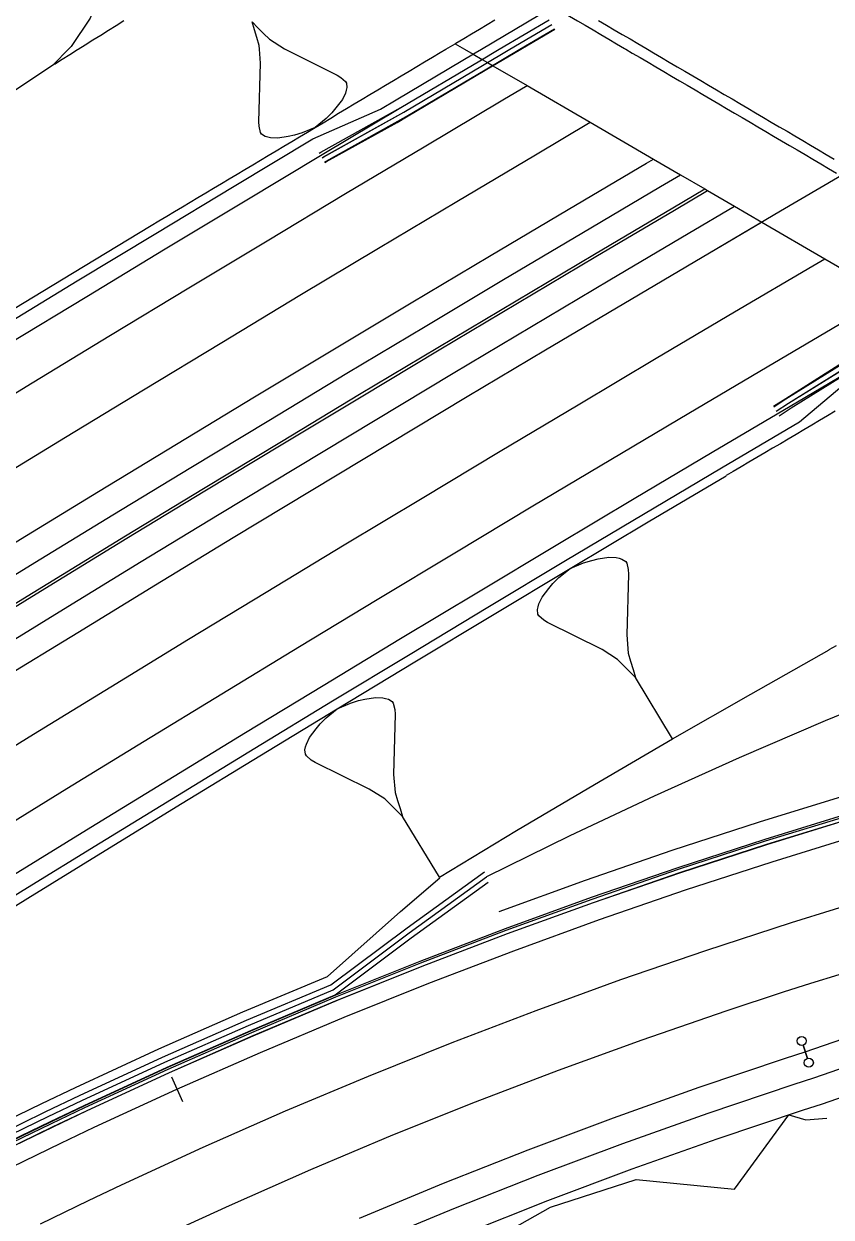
# Model space of a CAD drawing. Extents: x 387562 to 388546, y 804386 to 804945.
# Drawn here: x 387940 to 387984.3, y 804635.8 to 804701.4 of the extents above; entities that cross this region are included whole.
import ezdxf

# ---------------------------------------------------------------- set-up
doc = ezdxf.new("R2010")
doc.units = 0
doc.layers.get('0').update_dxf_attribs({"linetype": 'CONTINUOUS'})

msp = doc.modelspace()

# ---------------------------------------------------------------- linework, layer by layer
at = {"color": 1}
for p, q in [((387965.108, 804700), (387968.2249, 804701.8456)), ((387982.7708, 804645.2848), (387983.004, 804644.5616)), ((387983.004, 804644.5616), (387982.7708, 804645.2848))]:
    msp.add_line(p, q, dxfattribs=at)
at = {"color": 7}
for p, q in [((387966.0895, 804700), (387968.8258, 804701.6199)), ((387952.5188, 804701.5009), (387952.836, 804701.183)), ((387952.6491, 804701.0711), (387952.5188, 804701.5009)), ((387952.7794, 804700.6414), (387952.6491, 804701.0711)), ((387952.836, 804701.183), (387953.1532, 804700.8652)), ((387953.1532, 804700.8652), (387953.4704, 804700.5474)), ((387966.6686, 804700), (387968.9758, 804701.366)), ((387966.6784, 804700), (387968.9784, 804701.3616)), ((387967.2182, 804700), (387969.1183, 804701.1249)), ((387967.2673, 804700), (387969.131, 804701.1034)), ((387952.9097, 804700.2117), (387952.7794, 804700.6414)), ((387952.9258, 804700), (387952.9097, 804700.2117)), ((387953.4704, 804700.5474), (387954.2916, 804700.0236)), ((387963.6661, 804700.3045), (387964.189, 804700)), ((387952.9834, 804699.2405), (387952.9258, 804700)), ((387954.2916, 804700.0236), (387954.339, 804700)), ((387954.339, 804700), (387957.1851, 804698.5826)), ((387952.8868, 804696.0095), (387952.9834, 804699.2405)), ((387957.1851, 804698.5826), (387957.3904, 804698.4516)), ((387957.3904, 804698.4516), (387957.6517, 804698.2272)), ((387957.651, 804697.5922), (387957.4826, 804697.2375)), ((387957.6885, 804697.7416), (387957.651, 804697.5922)), ((387957.6517, 804698.2272), (387957.7076, 804698.1338)), ((387957.726, 804697.891), (387957.6885, 804697.7416)), ((387957.7076, 804698.1338), (387957.726, 804697.891)), ((387957.4826, 804697.2375), (387957.1272, 804696.7709)), ((387956.9029, 804696.5097), (387956.585, 804696.1925)), ((387957.1272, 804696.7709), (387956.9029, 804696.5097)), ((387952.9052, 804695.7666), (387952.8868, 804696.0095)), ((387952.9796, 804695.4304), (387952.9052, 804695.7666)), ((387955.9869, 804695.7075), (387955.2769, 804695.4094)), ((387956.585, 804696.1925), (387955.9869, 804695.7075)), ((387953.0356, 804695.3369), (387952.9796, 804695.4304)), ((387953.2409, 804695.206), (387953.0356, 804695.3369)), ((387953.3902, 804695.1685), (387953.2409, 804695.206)), ((387953.5396, 804695.131), (387953.3902, 804695.1685)), ((387953.9318, 804695.1119), (387953.5396, 804695.131)), ((387954.5109, 804695.2047), (387953.9318, 804695.1119)), ((387954.8472, 804695.2791), (387954.5109, 804695.2047)), ((387955.2769, 804695.4094), (387954.8472, 804695.2791)), ((387971.5094, 804671.996), (387972.1079, 804672.092)), ((387972.1079, 804672.092), (387972.5133, 804672.0722)), ((387972.5133, 804672.0722), (387972.6677, 804672.0335)), ((387972.6677, 804672.0335), (387972.8221, 804671.9947)), ((387969.3656, 804670.975), (387969.9838, 804671.4763)), ((387969.9838, 804671.4763), (387970.7177, 804671.7845)), ((387970.7177, 804671.7845), (387971.1618, 804671.9192)), ((387971.1618, 804671.9192), (387971.5094, 804671.996)), ((387972.8221, 804671.9947), (387973.0343, 804671.8594)), ((387973.0343, 804671.8594), (387973.0921, 804671.7628)), ((387973.0921, 804671.7628), (387973.169, 804671.4152)), ((387973.169, 804671.4152), (387973.1881, 804671.1643)), ((387969.0371, 804670.6472), (387969.3656, 804670.975)), ((387973.1881, 804671.1643), (387973.0882, 804667.8247)), ((387968.4379, 804669.8949), (387968.8051, 804670.3772)), ((387968.8051, 804670.3772), (387969.0371, 804670.6472)), ((387968.225, 804669.3739), (387968.2637, 804669.5283)), ((387968.2637, 804669.5283), (387968.4379, 804669.8949)), ((387968.1862, 804669.2195), (387968.225, 804669.3739)), ((387968.2053, 804668.9685), (387968.1862, 804669.2195)), ((387968.2631, 804668.8719), (387968.2053, 804668.9685)), ((387968.5331, 804668.64), (387968.2631, 804668.8719)), ((387968.7453, 804668.5047), (387968.5331, 804668.64)), ((387971.7361, 804667.0152), (387968.7453, 804668.5047)), ((387973.0882, 804667.8247), (387973.1644, 804666.8207)), ((387972.5849, 804666.4738), (387971.7361, 804667.0152)), ((387973.1644, 804666.8207), (387973.2991, 804666.3766)), ((387972.9128, 804666.1453), (387972.5849, 804666.4738)), ((387973.2406, 804665.8168), (387972.9128, 804666.1453)), ((387973.2991, 804666.3766), (387973.4338, 804665.9325)), ((387973.5685, 804665.4883), (387973.2406, 804665.8168)), ((387973.4338, 804665.9325), (387973.5685, 804665.4883)), ((387975.5921, 804662.108), (387973.5685, 804665.4883)), ((387957.9191, 804664.0772), (387958.3586, 804664.2133)), ((387958.3586, 804664.2133), (387958.7027, 804664.2916)), ((387958.7027, 804664.2916), (387959.2955, 804664.3903)), ((387959.2955, 804664.3903), (387959.6975, 804664.3731)), ((387959.6975, 804664.3731), (387959.8508, 804664.3356)), ((387959.8508, 804664.3356), (387960.0041, 804664.2981)), ((387960.0041, 804664.2981), (387960.2153, 804664.1652)), ((387960.2153, 804664.1652), (387960.2732, 804664.0698)), ((387956.5835, 804663.2667), (387957.1934, 804663.7673)), ((387957.1934, 804663.7673), (387957.9191, 804664.0772)), ((387960.2732, 804664.0698), (387960.3515, 804663.7257)), ((387960.3515, 804663.7257), (387960.3718, 804663.477)), ((387956.0314, 804662.6706), (387956.2598, 804662.9397)), ((387956.2598, 804662.9397), (387956.5835, 804663.2667)), ((387960.3718, 804663.477), (387960.2927, 804660.1656)), ((387955.4998, 804661.8259), (387955.6702, 804662.1904)), ((387955.6702, 804662.1904), (387956.0314, 804662.6706)), ((387955.4248, 804661.5193), (387955.4623, 804661.6726)), ((387955.4623, 804661.6726), (387955.4998, 804661.8259)), ((387955.4451, 804661.2706), (387955.4248, 804661.5193)), ((387955.503, 804661.1752), (387955.4451, 804661.2706)), ((387955.7721, 804660.9469), (387955.503, 804661.1752)), ((387955.9833, 804660.814), (387955.7721, 804660.9469)), ((387958.957, 804659.3552), (387955.9833, 804660.814)), ((387960.2927, 804660.1656), (387960.3742, 804659.1709)), ((387959.8018, 804658.8235), (387958.957, 804659.3552)), ((387960.3742, 804659.1709), (387960.5104, 804658.7313)), ((387960.1288, 804658.4998), (387959.8018, 804658.8235)), ((387960.4557, 804658.1761), (387960.1288, 804658.4998)), ((387960.5104, 804658.7313), (387960.6465, 804658.2918)), ((387960.6465, 804658.2918), (387960.7827, 804657.8523)), ((387960.7827, 804657.8523), (387960.4557, 804658.1761)), ((387962.8089, 804654.5132), (387960.7827, 804657.8523))]:
    msp.add_line(p, q, dxfattribs=at)
at = {"color": 252}
msp.add_line((387942.4422, 804700), (387941.6282, 804699.1607), dxfattribs=at)
at = {"color": 3}
msp.add_line((387948.0914, 804643.5538), (387948.708, 804642.1864), dxfattribs=at)
at = {"color": 252, "linetype": 'CONTINUOUS'}
for points in [[(387934.564, 804710.857), (387935.1641, 804711.5391), (387935.9576, 804712.1057), (387936.9198, 804712.5066), (387938.0136, 804712.697), (387939.1908, 804712.6413), (387940.3947, 804712.3147), (387941.562, 804711.706), (387942.6266, 804710.8187), (387943.5227, 804709.6717), (387944.1883, 804708.2992), (387944.569, 804706.7498), (387944.621, 804705.0849), (387944.3141, 804703.3761), (387943.6341, 804701.7024), (387942.5841, 804700.1463), (387942.4422, 804700)], [(387963.1574, 804700), (387963.28, 804700.0734), (387963.6661, 804700.3045), (387963.709, 804700.3302), (387964.138, 804700.587), (387964.567, 804700.8438), (387964.996, 804701.1007), (387965.425, 804701.3575), (387965.854, 804701.6143)], [(387971.5433, 804701.5762), (387971.9743, 804701.3226), (387972.4052, 804701.069), (387972.8361, 804700.8155), (387973.267, 804700.5619), (387973.698, 804700.3083), (387974.1289, 804700.0547), (387974.2219, 804700)], [(387946.9778, 804690.3144), (387947.4068, 804690.5712), (387947.8358, 804690.828), (387948.2648, 804691.0848), (387948.6938, 804691.3416), (387949.1228, 804691.5984), (387949.5518, 804691.8553), (387949.9808, 804692.1121), (387950.4098, 804692.3689), (387950.8388, 804692.6257), (387951.2678, 804692.8825), (387951.6968, 804693.1393), (387952.1258, 804693.3962), (387952.5548, 804693.653), (387952.9839, 804693.9098), (387953.4129, 804694.1666), (387953.8419, 804694.4234), (387954.2709, 804694.6802), (387954.6999, 804694.9371), (387955.1289, 804695.1939), (387955.5579, 804695.4507), (387955.9869, 804695.7075), (387956.4159, 804695.9643), (387956.8449, 804696.2211), (387957.2739, 804696.478), (387957.7029, 804696.7348), (387958.1319, 804696.9916), (387958.5609, 804697.2484), (387958.9899, 804697.5052), (387959.4189, 804697.762), (387959.8479, 804698.0189), (387960.2769, 804698.2757), (387960.7059, 804698.5325), (387961.1349, 804698.7893), (387961.5639, 804699.0461), (387961.993, 804699.3029), (387962.422, 804699.5598), (387962.851, 804699.8166), (387963.1574, 804700)], [(387974.2219, 804700), (387974.5598, 804699.8012), (387974.9908, 804699.5476), (387975.4217, 804699.294), (387975.8526, 804699.0404), (387976.2835, 804698.7869), (387976.7145, 804698.5333), (387977.1454, 804698.2797), (387977.5763, 804698.0261), (387978.0073, 804697.7725), (387978.4382, 804697.519), (387978.8691, 804697.2654), (387979.3, 804697.0118), (387979.731, 804696.7582), (387980.1619, 804696.5047), (387980.5928, 804696.2511), (387981.0238, 804695.9975), (387981.4547, 804695.7439), (387981.8856, 804695.4904), (387982.3165, 804695.2368), (387982.7475, 804694.9832), (387983.1784, 804694.7296), (387983.6093, 804694.4761), (387984.0403, 804694.2225), (387984.4712, 804693.9689)], [(387984.5355, 804680.1075), (387984.1047, 804679.8537), (387983.6739, 804679.5999), (387983.2431, 804679.3461), (387982.8123, 804679.0923), (387982.3815, 804678.8385), (387981.9507, 804678.5847), (387981.52, 804678.3308), (387981.0892, 804678.077), (387980.6584, 804677.8232), (387980.2276, 804677.5694), (387979.7968, 804677.3156), (387979.366, 804677.0618), (387978.9352, 804676.808), (387978.5402, 804676.5753)]]:
    msp.add_lwpolyline(points, dxfattribs=at)
at = {"color": 7, "linetype": 'CONTINUOUS'}
for points in [[(387969.0844, 804702.327), (387969.5153, 804702.0734), (387969.9463, 804701.8198), (387970.3772, 804701.5662), (387970.8081, 804701.3126), (387971.239, 804701.0591), (387971.67, 804700.8055), (387972.1009, 804700.5519), (387972.5318, 804700.2983), (387972.9628, 804700.0448), (387973.0388, 804700)], [(387942.9683, 804700), (387943.3626, 804700.2472), (387943.7864, 804700.5127), (387944.2102, 804700.7783), (387944.6339, 804701.0439), (387945.0577, 804701.3095), (387945.4814, 804701.5751)], [(387941.6676, 804699.1849), (387942.0914, 804699.4504), (387942.5151, 804699.716), (387942.9389, 804699.9816), (387942.9683, 804700)], [(387956.2091, 804694.2906), (387956.2971, 804694.3394), (387960.6917, 804696.7934), (387965.0161, 804699.3645), (387966.0895, 804700)], [(387956.3606, 804694.0375), (387956.4487, 804694.0863), (387960.8427, 804696.5399), (387965.1666, 804699.1108), (387966.6686, 804700)], [(387956.3632, 804694.0332), (387956.4512, 804694.082), (387960.8453, 804696.5356), (387965.1691, 804699.1065), (387966.6784, 804700)], [(387956.5045, 804693.7972), (387956.5925, 804693.8461), (387960.9861, 804696.2994), (387965.3094, 804698.87), (387967.2182, 804700)], [(387956.5173, 804693.7758), (387956.6053, 804693.8246), (387960.4804, 804695.9689), (387960.9989, 804696.2779), (387965.3222, 804698.8485), (387967.2673, 804700)], [(387964.189, 804700), (387964.6526, 804699.7301), (387965.1471, 804699.4421), (387965.4391, 804699.2721), (387965.444, 804699.2692), (387965.7161, 804699.1107), (387965.7409, 804699.0963), (387967.6213, 804698.0013), (387971.085, 804695.9843), (387974.5496, 804693.9668), (387976.0358, 804693.1014), (387977.3733, 804692.3226), (387977.5219, 804692.236), (387979.008, 804691.3706), (387980.4942, 804690.5052), (387983.9633, 804688.4851), (387987.4348, 804686.4635), (387989.3194, 804685.3661), (387989.3442, 804685.3517), (387989.6169, 804685.1929), (387989.6219, 804685.19), (387989.9145, 804685.0196), (387990.4104, 804684.7308), (387991.4023, 804684.1532)], [(387973.0388, 804700), (387973.3937, 804699.7912), (387973.8246, 804699.5376), (387974.2555, 804699.284), (387974.6865, 804699.0305), (387975.1174, 804698.7769), (387975.5483, 804698.5233), (387975.9793, 804698.2697), (387976.4102, 804698.0162), (387976.8411, 804697.7626), (387977.272, 804697.509), (387977.703, 804697.2554), (387978.1339, 804697.0019), (387978.5648, 804696.7483), (387978.9957, 804696.4947), (387979.4267, 804696.2411), (387979.8576, 804695.9876), (387980.2885, 804695.734), (387980.7195, 804695.4804), (387981.1504, 804695.2268), (387981.5813, 804694.9733), (387982.0122, 804694.7197), (387982.4432, 804694.4661), (387982.8741, 804694.2125), (387983.305, 804693.9589), (387983.736, 804693.7054), (387984.1669, 804693.4518), (387984.5978, 804693.1982)], [(387900, 804674.8126), (387902.2496, 804676.3292), (387907.0883, 804678.1306), (387911.9322, 804679.9159), (387916.1656, 804682.6768), (387920.4081, 804685.4241), (387924.6594, 804688.1577), (387928.9197, 804690.8775), (387933.1888, 804693.5836), (387937.4041, 804696.3789), (387941.6286, 804699.1607)], [(387900, 804656.4873), (387902.0386, 804657.7837), (387906.285, 804660.4722), (387910.5369, 804663.1522), (387914.7941, 804665.8237), (387919.0566, 804668.4867), (387923.3244, 804671.1412), (387927.5976, 804673.7871), (387931.876, 804676.4245), (387936.1597, 804679.0533), (387940.4486, 804681.6735), (387944.7428, 804684.2852), (387949.0422, 804686.8883), (387953.3468, 804689.4827), (387957.6566, 804692.0685), (387961.9715, 804694.6458), (387966.2916, 804697.2143), (387967.6202, 804698.002)], [(387900, 804652.3395), (387903.9138, 804654.8284), (387908.1543, 804657.5132), (387912.4002, 804660.1895), (387916.6515, 804662.8573), (387920.9081, 804665.5165), (387925.17, 804668.1673), (387929.4372, 804670.8095), (387933.7096, 804673.4432), (387937.9874, 804676.0684), (387942.2703, 804678.685), (387946.5585, 804681.293), (387950.8519, 804683.8924), (387955.1505, 804686.4833), (387959.4543, 804689.0655), (387963.7632, 804691.6391), (387968.0773, 804694.2042), (387971.084, 804695.9849)], [(387900, 804648.1874), (387901.5597, 804649.1836), (387905.7889, 804651.8731), (387910.0236, 804654.5542), (387914.2636, 804657.2267), (387918.5089, 804659.8908), (387922.7596, 804662.5464), (387927.0155, 804665.1934), (387931.2768, 804667.832), (387935.5433, 804670.462), (387939.815, 804673.0835), (387944.092, 804675.6964), (387948.3742, 804678.3008), (387952.6617, 804680.8966), (387956.9543, 804683.4838), (387961.252, 804686.0625), (387965.5549, 804688.6325), (387969.863, 804691.194), (387974.1761, 804693.7468), (387974.5492, 804693.9671)], [(387900, 804641.0663), (387900.5706, 804641.4324), (387904.7844, 804644.1239), (387909.0035, 804646.8069), (387913.2281, 804649.4815), (387917.4579, 804652.1477), (387921.6931, 804654.8054), (387925.9335, 804657.4546), (387930.1793, 804660.0953), (387934.4303, 804662.7276), (387938.6866, 804665.3513), (387942.9482, 804667.9665), (387947.2149, 804670.5732), (387951.4869, 804673.1713), (387955.764, 804675.7609), (387960.0464, 804678.342), (387964.3338, 804680.9144), (387968.6264, 804683.4783), (387972.9242, 804686.0336), (387977.227, 804688.5803), (387980.4933, 804690.5057)], [(387900, 804636.9079), (387902.4576, 804638.4846), (387906.6655, 804641.1723), (387910.8787, 804643.8516), (387915.0973, 804646.5225), (387919.3212, 804649.1849), (387923.5505, 804651.8389), (387927.785, 804654.4844), (387932.0248, 804657.1215), (387936.2699, 804659.75), (387940.5203, 804662.3701), (387944.7758, 804664.9816), (387949.0366, 804667.5846), (387953.3026, 804670.1792), (387957.5738, 804672.7651), (387961.8501, 804675.3425), (387966.1315, 804677.9114), (387970.4181, 804680.4717), (387974.7099, 804683.0234), (387979.0067, 804685.5665), (387983.3085, 804688.1011), (387983.9627, 804688.4854)], [(387981.1424, 804680.3821), (387981.8152, 804680.8105), (387984.9285, 804682.789), (387986.045, 804683.4458), (387990.3426, 804685.9663), (387993.5261, 804687.8258)], [(387981.1551, 804680.3606), (387981.8279, 804680.789), (387986.0577, 804683.4242), (387990.3552, 804685.9447), (387993.5387, 804687.8042)], [(387981.2951, 804680.1239), (387981.9677, 804680.5522), (387986.1971, 804683.1871), (387990.4941, 804685.7074), (387993.6773, 804687.5667)], [(387981.2976, 804680.1196), (387981.9702, 804680.5479), (387986.1996, 804683.1828), (387990.4967, 804685.7031), (387993.6798, 804687.5624)], [(387981.4477, 804679.8656), (387982.1202, 804680.2939), (387986.3491, 804682.9285), (387990.6456, 804685.4484), (387993.8284, 804687.3075)], [(387900, 804632.7491), (387900.148, 804632.8445), (387904.3446, 804635.5369), (387908.5466, 804638.2208), (387912.7539, 804640.8964), (387916.9666, 804643.5635), (387921.1846, 804646.2222), (387925.4079, 804648.8724), (387929.6365, 804651.5142), (387933.8704, 804654.1476), (387938.1095, 804656.7724), (387942.3539, 804659.3888), (387946.6035, 804661.9967), (387950.8583, 804664.5961), (387955.1183, 804667.187), (387959.3835, 804669.7693), (387963.6538, 804672.3431), (387967.9293, 804674.9084), (387972.2099, 804677.4651), (387976.4956, 804680.0132), (387980.7863, 804682.5528), (387985.0822, 804685.0838), (387987.4336, 804686.4642)], [(388000, 804669.2789), (387998.3739, 804668.7283), (387993.5359, 804666.9293), (387988.7375, 804665.0524), (387983.9799, 804663.0983), (387979.2643, 804661.068), (387974.592, 804658.9621), (387969.9641, 804656.7817), (387965.3819, 804654.5277)], [(387962.8089, 804654.5133), (387967.0444, 804657.0874), (387971.3131, 804659.6065), (387975.592, 804662.108), (387979.8994, 804664.5616), (387984.2065, 804667.0146)], [(387984.5787, 804667.2292), (387984.1814, 804667.0003)], [(387929.843, 804635.194), (387934.2926, 804637.5216), (387938.7803, 804639.7748), (387941.4687, 804641.0801), (387943.305, 804641.9529), (387947.8653, 804644.0552), (387952.4601, 804646.0813), (387957.0879, 804648.0305), (387961.7476, 804649.9023), (387966.4379, 804651.6962), (387971.1574, 804653.4117), (387975.9048, 804655.0482), (387980.6789, 804656.6055), (387985.4782, 804658.0829), (387990.3015, 804659.4802), (387995.1475, 804660.7969), (388000, 804662.0289)], [(387929.8901, 804635.1057), (387934.3382, 804637.4326), (387938.8245, 804639.685), (387941.512, 804640.9899), (387943.3476, 804641.8624), (387947.9064, 804643.9641), (387952.4997, 804645.9894), (387957.126, 804647.938), (387961.7841, 804649.8092), (387966.4728, 804651.6025), (387971.1908, 804653.3174), (387975.9366, 804654.9534), (387980.7091, 804656.5101), (387985.5069, 804657.9871), (387990.3286, 804659.3839), (387995.1729, 804660.7002), (388000, 804661.9257)], [(387929.982, 804634.9337), (387934.4272, 804637.2591), (387938.9105, 804639.5101), (387941.5963, 804640.8141), (387943.4307, 804641.686), (387947.9866, 804643.7863), (387952.5768, 804645.8104), (387957.2002, 804647.7577), (387961.8553, 804649.6276), (387966.541, 804651.4198), (387971.2559, 804653.1336), (387975.9987, 804654.7685), (387980.768, 804656.3243), (387985.5627, 804657.8003), (387990.3813, 804659.1962), (387995.2224, 804660.5116), (388000, 804661.7245)], [(387930.4552, 804634.0471), (387934.8856, 804636.3647), (387939.3539, 804638.6082), (387942.0308, 804639.9079), (387943.8591, 804640.7768), (387948.3997, 804642.8701), (387952.9747, 804644.8875), (387957.5825, 804646.8283), (387962.2222, 804648.692), (387966.8922, 804650.4781), (387971.5913, 804652.1862), (387976.3183, 804653.8157), (387981.0717, 804655.3662), (387985.8504, 804656.8373), (387990.6528, 804658.2286), (387995.4778, 804659.5396), (388000, 804660.6877)], [(387940.8983, 804635.4673), (387943.5438, 804636.7518), (387945.3508, 804637.6107), (387949.8385, 804639.6795), (387954.3601, 804641.6733), (387958.9142, 804643.5915), (387963.4997, 804645.4335), (387968.1152, 804647.1988), (387972.7595, 804648.8869), (387977.4313, 804650.4974), (387982.1293, 804652.0299), (387986.8522, 804653.4838), (387991.5987, 804654.8588), (387996.3674, 804656.1545), (388000, 804657.0768)], [(387900, 804619.3926), (387903.2494, 804621.2247), (387905.307, 804622.3799), (387907.6151, 804623.6719), (387911.9869, 804626.1082), (387916.3648, 804628.5335), (387920.7487, 804630.9479), (387925.1387, 804633.3513), (387927.4076, 804634.5879), (387929.5501, 804635.7427), (387934.0089, 804638.0751), (387938.5059, 804640.333), (387941.1999, 804641.641), (387943.0399, 804642.5155), (387947.6096, 804644.6222), (387952.2139, 804646.6525), (387956.8513, 804648.6057), (387961.0279, 804651.7382), (387965.2771, 804654.8088)], [(387900, 804619.0482), (387903.3964, 804620.9632), (387905.4538, 804622.1182), (387907.7615, 804623.41), (387912.1326, 804625.8459), (387916.5098, 804628.2709), (387920.8931, 804630.6849), (387925.2824, 804633.088), (387927.551, 804634.3244), (387929.6914, 804635.478), (387934.1457, 804637.8082), (387938.6383, 804640.0637), (387941.3295, 804641.3705), (387943.1678, 804642.2441), (387947.733, 804644.3487), (387952.3326, 804646.377), (387956.9654, 804648.3283), (387961.1374, 804651.4589), (387965.3819, 804654.5277)], [(387900, 804618.7038), (387903.5434, 804620.7017), (387905.6005, 804621.8565), (387907.9078, 804623.1482), (387912.2783, 804625.5837), (387916.6549, 804628.0083), (387921.0375, 804630.422), (387925.4261, 804632.8247), (387927.6944, 804634.0609), (387929.8327, 804635.2134), (387934.2826, 804637.5412), (387938.7706, 804639.7945), (387941.4592, 804641.1), (387943.2956, 804641.9728), (387947.8563, 804644.0753), (387952.4514, 804646.1015), (387957.0796, 804648.0508), (387961.2469, 804651.1796), (387965.4867, 804654.2466)], [(387981.6843, 804648.2127), (387983.1869, 804648.6935), (387987.8541, 804650.1302), (387992.5445, 804651.489), (387997.2569, 804652.7694), (388000, 804653.4659)], [(387958.4098, 804635.7927), (387963.0275, 804637.7099), (387967.6777, 804639.5471), (387972.3589, 804641.3037), (387977.0697, 804642.9792), (387981.8088, 804644.5731), (387982.8874, 804644.9232), (387986.5431, 804646.1804), (387991.1941, 804648.0141), (387995.7477, 804650.078), (387997.7939, 804651.0969), (388000, 804652.1524)], [(387900, 804609.1392), (387903.2816, 804611.0004), (387907.6217, 804613.4475), (387909.6702, 804614.5975), (387911.968, 804615.8838), (387916.3203, 804618.3092), (387920.6786, 804620.7237), (387925.043, 804623.1273), (387929.4134, 804625.52), (387931.6723, 804626.7512), (387933.7515, 804627.8718), (387938.0785, 804630.1353), (387942.4426, 804632.3264), (387945.0569, 804633.5958), (387946.8426, 804634.4445), (387951.2773, 804636.4889), (387955.7455, 804638.4592), (387960.2458, 804640.3547), (387964.7772, 804642.1749), (387969.3382, 804643.9194), (387973.9277, 804645.5876), (387978.5444, 804647.1791), (387981.6843, 804648.2127)], [(387924.0452, 804600), (387925.5213, 804603.4164), (387927.5121, 804607.3006), (387928.4714, 804608.8225), (387929.9409, 804610.9223), (387932.3355, 804613.8297), (387932.7458, 804614.2546), (387935.9442, 804617.2006), (387937.9976, 804619.16), (387939.1733, 804620.1539), (387942.7841, 804622.6775), (387943.6109, 804623.1629), (387946.9788, 804625.0294), (387951.3757, 804627.2243), (387955.7257, 804629.5351), (387960.0692, 804631.8913), (387964.5599, 804633.9272), (387968.8957, 804636.3844), (387973.6011, 804637.9045), (387979.0053, 804637.3847), (387981.9817, 804641.4663), (387982.9156, 804641.1857), (387984.0635, 804641.2754)]]:
    msp.add_lwpolyline(points, dxfattribs=at)
at = {"color": 1, "linetype": 'CONTINUOUS'}
for points in [[(387900, 804660.6351), (387900.1634, 804660.739), (387904.4158, 804663.4312), (387908.6735, 804666.115), (387912.9367, 804668.7902), (387917.2051, 804671.4569), (387921.4789, 804674.1151), (387925.758, 804676.7647), (387930.0424, 804679.4057), (387934.332, 804682.0382), (387938.627, 804684.6621), (387942.9271, 804687.2774), (387947.2325, 804689.8841), (387951.5431, 804692.4821), (387955.8588, 804695.0716), (387959.5713, 804696.7075), (387960.4357, 804697.2229), (387964.761, 804699.7945), (387965.108, 804700)], [(387900, 804644.8056), (387903.0914, 804646.7802), (387907.3159, 804649.4667), (387911.5457, 804652.1447), (387915.7809, 804654.8142), (387920.0214, 804657.4752), (387924.2672, 804660.1278), (387928.5183, 804662.7718), (387932.7747, 804665.4074), (387937.0364, 804668.0344), (387941.3033, 804670.6529), (387945.5754, 804673.2629), (387949.8527, 804675.8643), (387954.1353, 804678.4572), (387958.423, 804681.0415), (387962.7159, 804683.6172), (387967.0139, 804686.1843), (387971.317, 804688.7428), (387975.6253, 804691.2927), (387977.3721, 804692.3233)], [(387900, 804644.6276), (387903.172, 804646.6537), (387907.3962, 804649.34), (387911.6258, 804652.0178), (387915.8607, 804654.6872), (387920.101, 804657.3481), (387924.3466, 804660.0005), (387928.5974, 804662.6444), (387932.8536, 804665.2798), (387937.115, 804667.9067), (387941.3816, 804670.525), (387945.6535, 804673.1348), (387949.9306, 804675.7361), (387954.2128, 804678.3288), (387958.5003, 804680.9129), (387962.7929, 804683.4885), (387967.0907, 804686.0554), (387971.3936, 804688.6138), (387975.7016, 804691.1635), (387977.5207, 804692.2367)], [(387900, 804661.2273), (387904.1487, 804663.8539), (387908.4073, 804666.5382), (387912.6713, 804669.214), (387916.9406, 804671.8812), (387921.2153, 804674.5399), (387925.4952, 804677.1901), (387929.7804, 804679.8316), (387934.0709, 804682.4646), (387938.3667, 804685.089), (387942.6677, 804687.7048), (387946.974, 804690.312)], [(387910.4277, 804635.2693), (387914.6291, 804637.9411), (387918.8359, 804640.6045), (387923.0479, 804643.2594), (387927.2653, 804645.906), (387931.488, 804648.5441), (387935.7159, 804651.1737), (387939.9491, 804653.7949), (387944.1875, 804656.4076), (387948.4312, 804659.0118), (387952.68, 804661.6075), (387956.934, 804664.1948), (387961.1932, 804666.7735), (387965.4575, 804669.3437), (387969.727, 804671.9053), (387974.0016, 804674.4585), (387978.2813, 804677.003), (387982.566, 804679.539), (387984.8856, 804681.4874), (387986.6025, 804682.4975), (387990.8982, 804685.0168), (387993.8222, 804686.7251)], [(387900, 804627.9906), (387902.3113, 804629.48), (387906.5012, 804632.168), (387910.6964, 804634.8477), (387914.897, 804637.5189), (387919.1029, 804640.1817), (387923.3141, 804642.8362), (387927.5307, 804645.4822), (387931.7525, 804648.1197), (387935.9796, 804650.7489), (387940.2119, 804653.3695), (387944.4495, 804655.9817), (387948.6923, 804658.5854), (387952.9402, 804661.1806), (387957.1934, 804663.7673), (387961.4517, 804666.3455), (387965.7152, 804668.9152), (387969.9838, 804671.4763), (387974.2575, 804674.0289), (387978.5364, 804676.573)], [(387966.0885, 804652.6331), (387970.8236, 804654.3543), (387975.5868, 804655.9963), (387980.3767, 804657.5587), (387985.192, 804659.0411), (387990.0313, 804660.443), (387994.8933, 804661.764), (387999.7766, 804663.0039), (388000, 804663.0583)], [(387956.661, 804649.0681), (387960.6764, 804652.6347), (387962.8193, 804654.4847)], [(387900, 804619.9666), (387903.0044, 804621.6606), (387905.0625, 804622.816), (387907.3712, 804624.1084), (387911.7441, 804626.5452), (387916.123, 804628.9712), (387920.5081, 804631.3862), (387924.8991, 804633.7902), (387927.1686, 804635.0271), (387929.3147, 804636.1838), (387933.7808, 804638.5201), (387938.2853, 804640.7817), (387940.9837, 804642.0919), (387942.8268, 804642.9678), (387947.4041, 804645.078), (387952.0159, 804647.1116), (387956.661, 804649.0681)], [(387964.1539, 804634.9294), (387968.7559, 804636.7475), (387973.3886, 804638.486), (387978.0506, 804640.1441), (387982.7406, 804641.7215), (387983.8248, 804642.0734), (387987.5733, 804643.3628), (387992.3639, 804645.2516), (387997.0542, 804647.3774), (387999.1117, 804648.4018), (388000, 804648.8272)]]:
    msp.add_lwpolyline(points, dxfattribs=at)
at = {"color": 3, "linetype": 'CONTINUOUS'}
for points in [[(387938.6866, 804665.3513), (387942.9482, 804667.9665), (387947.2149, 804670.5732), (387951.4869, 804673.1713), (387955.764, 804675.7609), (387960.0464, 804678.342), (387964.3338, 804680.9144), (387968.6264, 804683.4783), (387972.9242, 804686.0336), (387977.227, 804688.5803), (387981.5349, 804691.1184), (387985.8479, 804693.6479), (387990.1659, 804696.1687), (387994.489, 804698.6809), (387996.7695, 804700)], [(387930.4552, 804634.0471), (387934.8856, 804636.3647), (387939.3539, 804638.6082), (387942.0308, 804639.9079), (387943.8591, 804640.7768), (387948.3997, 804642.8701), (387952.9747, 804644.8875), (387957.5825, 804646.8283), (387962.2222, 804648.692), (387966.8922, 804650.4781), (387971.5913, 804652.1862), (387976.3183, 804653.8157), (387981.0717, 804655.3662), (387985.8504, 804656.8373), (387990.6528, 804658.2286), (387995.4778, 804659.5396), (388000, 804660.6877)], [(387958.4098, 804635.7927), (387963.0275, 804637.7099), (387967.6777, 804639.5471), (387972.3589, 804641.3037), (387977.0697, 804642.9792), (387981.8088, 804644.5731), (387982.8874, 804644.9232), (387986.5431, 804646.1804), (387991.1941, 804648.0141), (387995.7477, 804650.078), (387997.7939, 804651.0969), (388000, 804652.1524)]]:
    msp.add_lwpolyline(points, dxfattribs=at)
at = {"color": 2, "linetype": 'CONTINUOUS'}
for points in [[(387900, 804659.45), (387900.6992, 804659.8946), (387904.9498, 804662.5858), (387909.2059, 804665.2685), (387913.4673, 804667.9426), (387917.7341, 804670.6083), (387922.0062, 804673.2654), (387926.2836, 804675.914), (387930.5663, 804678.5539), (387934.8542, 804681.1854), (387939.1474, 804683.8082), (387943.4459, 804686.4225), (387947.7496, 804689.0281), (387952.0584, 804691.6252), (387956.3725, 804694.2136), (387960.6917, 804696.7934), (387965.0161, 804699.3645), (387965.147, 804699.4422)], [(387900, 804646.4075), (387902.3659, 804647.9187), (387906.5926, 804650.6066), (387910.8247, 804653.286), (387915.0622, 804655.957), (387919.305, 804658.6194), (387923.5531, 804661.2734), (387927.8065, 804663.9189), (387932.0652, 804666.5559), (387936.3291, 804669.1843), (387940.5983, 804671.8042), (387944.8728, 804674.4156), (387949.1524, 804677.0184), (387953.4373, 804679.6127), (387957.7273, 804682.1984), (387962.0225, 804684.7755), (387966.3228, 804687.344), (387970.6283, 804689.9039), (387974.9388, 804692.4551), (387976.0348, 804693.102)], [(387900, 804642.8478), (387903.9782, 804645.3888), (387908.1999, 804648.0735), (387912.4269, 804650.7497), (387916.6593, 804653.4175), (387920.897, 804656.0767), (387925.14, 804658.7275), (387929.3884, 804661.3699), (387933.6419, 804664.0037), (387937.9008, 804666.629), (387942.1649, 804669.2458), (387946.4342, 804671.854), (387950.7087, 804674.4537), (387954.9884, 804677.0449), (387959.2733, 804679.6274), (387963.5634, 804682.2015), (387967.8586, 804684.7669), (387972.1589, 804687.3237), (387976.4643, 804689.8719), (387979.0068, 804691.3713)], [(387900, 804629.775), (387901.5001, 804630.7417), (387905.6925, 804633.4313), (387909.8902, 804636.1126), (387914.0933, 804638.7855), (387918.3018, 804641.4499), (387922.5156, 804644.1059), (387926.7346, 804646.7535), (387930.959, 804649.3927), (387935.1886, 804652.0234), (387939.4235, 804654.6456), (387943.6636, 804657.2594), (387947.909, 804659.8646), (387952.1595, 804662.4614), (387956.4152, 804665.0497), (387960.6761, 804667.6294), (387964.9422, 804670.2007), (387969.2134, 804672.7634), (387973.4897, 804675.3175), (387977.7711, 804677.8631), (387982.0575, 804680.4001), (387986.3491, 804682.9285), (387989.9138, 804685.02)], [(387929.9843, 804634.9293), (387934.4294, 804637.2546), (387938.9127, 804639.5056), (387941.5984, 804640.8096), (387943.4329, 804641.6815), (387947.9887, 804643.7817), (387952.5788, 804645.8058), (387957.2021, 804647.753), (387961.8571, 804649.623), (387966.5427, 804651.4151), (387971.2575, 804653.1289), (387976.0002, 804654.7638), (387980.7695, 804656.3195), (387985.5641, 804657.7955), (387990.3826, 804659.1913), (387995.2237, 804660.5067), (388000, 804661.7194)], [(387958.9969, 804634.4123), (387963.5907, 804636.3196), (387968.2168, 804638.1473), (387972.8737, 804639.8948), (387977.5602, 804641.5617), (387982.2747, 804643.1473), (387983.3561, 804643.4983), (387987.0582, 804644.7716), (387991.779, 804646.6328), (387996.4009, 804648.7277), (387998.4528, 804649.7493), (388000, 804650.49)]]:
    msp.add_lwpolyline(points, dxfattribs=at)
at = {"color": 1}
for centre, radius in [((387982.6942, 804645.5225), 0.2497), ((387982.6948, 804645.5205), 0.2477), ((387983.0806, 804644.3239), 0.2497), ((387983.08, 804644.3259), 0.2477)]:
    msp.add_circle(centre, radius, dxfattribs=at)

doc.saveas('drawing.dxf')
